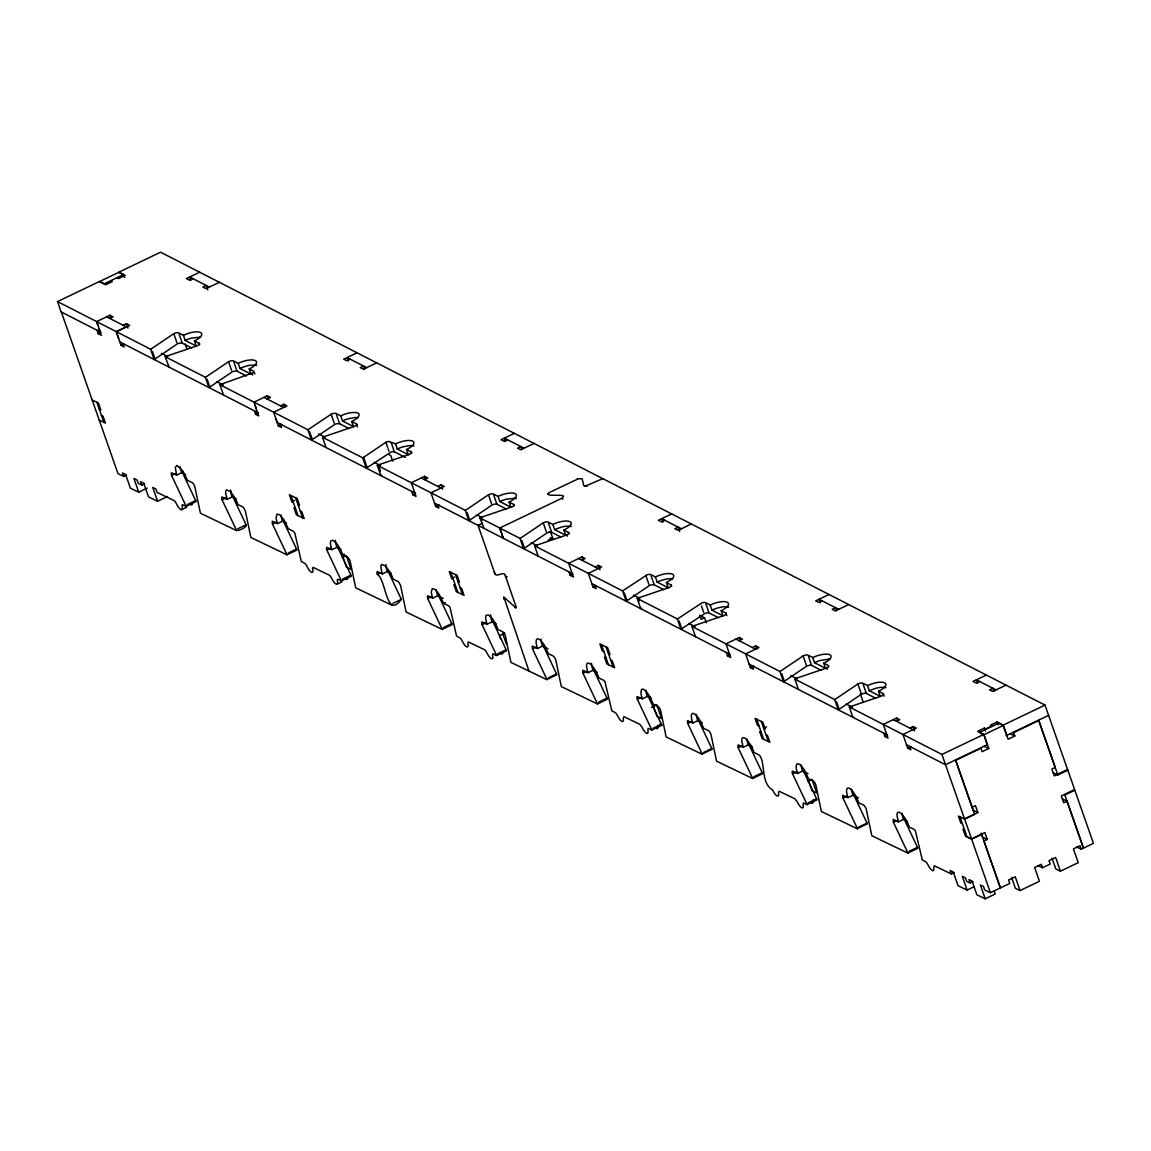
<?xml version="1.0" encoding="UTF-8"?>
<svg xmlns="http://www.w3.org/2000/svg" width="1151" height="1151" viewBox="0 0 1151 1151"><rect width="100%" height="100%" fill="white"/><g stroke="black" fill="none" stroke-linecap="round" stroke-linejoin="round"><path stroke-width="1.5" d="M482.312 523.317L478.039 525.36L494.096 571.4C495.261 580.651 504.728 568.062 505.893 577.298L516.008 606.548A3.87 1.151 64.4 0 1 515.792 607.786L503.85 597.052L529 671.076M503.678 597.297L503.793 598.995M499.764 528.021L503.289 538.28L499.764 528.021L561.63 498.369C571.083 492.067 540.596 498.455 550.049 492.168L578.579 478.658L582.118 478.802L583.83 485.722L585.053 486.211L602.793 478.643M547.948 494.11L548.279 493.376M183.426 335.272L185.182 340.408L196.202 346.048L194.433 340.912A13.524 4.705 -19 0 0 200.562 332.524A13.524 4.705 -19 0 0 183.383 335.286L178.707 332.855A3.841 1.338 -18.9 0 0 177.887 332.682A3.885 1.352 -19 0 0 175.873 332.912A3.885 1.352 -19 0 0 173.801 333.646L151.486 348.739A3.827 1.324 -19 0 1 150.608 349.228L57.55 301.576L99.374 281.535L105.662 284.757L112.309 281.563L110.741 280.758M150.608 349.228L154.133 359.5A3.827 1.324 -19 0 0 155.025 359.011L177.34 343.919A3.885 1.352 -19 0 1 181.441 342.94A3.841 1.338 -18.9 0 1 182.232 343.127L191.67 347.962M238.199 363.328L239.955 368.464L250.976 374.104L249.206 368.967A13.51 4.705 -19 0 0 255.81 364.205L256.428 363.069A13.51 4.705 -19 0 0 251.35 359.903A13.51 4.705 -19 0 0 238.171 363.342L233.466 360.91A3.841 1.338 -18.9 0 0 232.66 360.723A3.885 1.352 -19 0 0 228.574 361.702L206.259 376.78A3.827 1.324 -19 0 1 205.382 377.269L165.212 356.709A3.87 1.338 -19 0 1 166.219 356.278L197.396 345.732A3.77 1.309 -19 0 0 198.965 344.724L199.296 344.365A3.885 1.352 -19 0 0 199.382 343.502L194.433 340.912M205.382 377.269L208.906 387.542A3.827 1.324 -19 0 0 209.799 387.053L232.099 371.96A3.885 1.352 -19 0 1 234.185 371.226A3.885 1.352 -19 0 1 236.185 370.996A3.841 1.338 -18.9 0 1 237.005 371.183L246.443 376.017M340.739 415.842A13.524 4.705 -19 0 1 350.566 412.734L354.896 412.432A13.524 4.705 -19 0 1 357.285 417.928A13.424 4.662 -19 0 1 351.76 421.482L353.53 426.618L342.523 420.978L340.754 415.842L335.689 413.31L333.214 413.468A3.885 1.352 -19 0 0 331.143 414.216L307.936 429.783L219.985 384.751A3.87 1.338 -19 0 1 220.992 384.333L254.054 372.42L253.925 371.385L249.206 368.967M307.936 429.783L311.461 440.056A3.827 1.324 -19 0 0 312.353 439.567L334.668 424.489A3.77 1.309 -19 0 1 336.739 423.741L339.559 423.697L348.998 428.532M351.76 421.482L356.479 423.899A3.841 1.338 -19 0 1 356.796 424.604A3.885 1.352 -18.9 0 1 354.724 426.302L323.56 436.848A3.87 1.338 -19 0 0 322.539 437.265L362.709 457.839A3.827 1.324 -19 0 0 363.601 457.35L385.902 442.257L388.721 441.365L395.527 443.883L397.282 449.019L408.303 454.659L406.533 449.523A13.51 4.705 -19 0 0 413.885 443.121A13.51 4.705 -19 0 0 407.641 440.502L405.368 440.775A13.51 4.705 -19 0 0 395.527 443.883M362.709 457.839L366.234 468.112A3.827 1.338 -18.9 0 0 367.126 467.623L391.513 451.796L394.333 451.739L405.339 457.379M498.066 496.412A13.51 4.705 -19 0 1 511.245 492.988A13.51 4.705 -19 0 1 516.324 496.153L515.706 497.275A13.51 4.705 -19 0 1 509.102 502.052L510.857 507.174L499.851 501.548L498.081 496.412L493.362 493.995A3.841 1.338 -18.9 0 0 492.556 493.808A3.885 1.352 -19 0 0 488.47 494.772L466.155 509.864A3.827 1.324 -19 0 1 465.263 510.353L377.312 465.321A3.87 1.338 -19 0 1 378.334 464.889L409.511 454.343A3.885 1.352 -18.9 0 0 411.569 452.645A3.841 1.338 -19 0 0 411.252 451.94L406.533 449.523M465.263 510.353L468.802 520.626A3.827 1.338 -18.9 0 0 469.694 520.137L491.995 505.044A3.885 1.352 -19 0 1 496.095 504.066A3.841 1.338 -19 0 1 496.901 504.253L506.325 509.087M552.854 524.453L554.624 529.589L565.63 535.229L563.861 530.093A13.567 4.719 -19 0 0 569.4 526.525A13.409 4.662 -19 0 0 569.99 521.705A13.567 4.719 -19 0 0 552.782 524.439L548.135 522.036A3.741 1.309 -19 0 0 546.739 521.863A3.798 1.324 -19 0 0 544.567 522.295A3.899 1.352 -19 0 0 543.243 522.827L520.928 537.905A3.798 1.324 -18.9 0 1 520.036 538.409L479.866 517.835A3.87 1.338 -19 0 1 480.888 517.403L512.066 506.857A3.885 1.352 -18.9 0 0 513.634 505.85L513.95 505.505A3.885 1.352 -18.9 0 0 514.051 504.642L509.102 502.052M520.036 538.395L523.561 548.667A3.798 1.324 -19 0 0 524.453 548.178L546.768 533.1A3.899 1.352 -19 0 1 548.84 532.352A3.798 1.324 -19 0 1 551.646 532.309L561.098 537.143M655.408 576.968L657.178 582.104L668.184 587.744L666.429 582.607L671.968 579.039A13.524 4.705 -19 0 0 670.457 573.63A13.524 4.705 -19 0 0 655.423 576.953L650.689 574.55A3.827 1.324 -19 0 0 647.135 574.809L622.605 590.923L534.639 545.876L566.839 534.913A3.899 1.352 -19 0 0 567.947 534.265A3.784 1.309 -19 0 0 568.58 532.51L563.861 530.093M626.13 601.196A3.798 1.324 -18.9 0 0 627.022 600.693L649.322 585.614A3.784 1.309 -19 0 1 651.408 584.866L652.818 584.65A3.784 1.309 -19 0 1 654.156 584.837M666.429 582.607L671.148 585.025A3.741 1.309 -19 0 1 670.529 586.751A3.899 1.352 -19 0 1 669.393 587.427L638.215 597.973A3.856 1.338 -19 0 0 637.208 598.405L677.364 618.965L680.903 629.237A3.798 1.324 -19 0 0 681.78 628.748L705.434 613.123L708.656 612.749L718.44 617.699M798.305 689.118L794.78 678.845A3.87 1.338 -19 0 1 795.557 678.543L826.72 667.983A3.784 1.309 -18.9 0 0 828.317 666.947L828.792 666.285A3.784 1.309 -18.9 0 0 828.475 665.595L823.756 663.177L825.526 668.314L814.505 662.674L812.75 657.538L808.031 655.12A3.798 1.324 -19 0 0 804.463 655.379A3.899 1.352 -19 0 0 803.125 655.912L780.81 670.99A3.798 1.324 -19 0 1 779.932 671.479L691.967 626.446A3.856 1.338 -19 0 1 692.988 626.015L724.166 615.468A3.899 1.352 -19 0 0 725.274 614.835A3.798 1.324 -19 0 0 726.238 613.771A3.741 1.309 -19 0 0 725.921 613.08L721.202 610.663A13.495 4.69 -19 0 0 727.331 602.275A13.495 4.69 -19 0 0 710.225 605.023L705.462 602.606A3.827 1.324 -19 0 0 701.909 602.865L678.256 618.475A3.798 1.324 -18.9 0 1 677.378 618.965M779.932 671.479L783.457 681.752A3.798 1.324 -19 0 0 784.349 681.263L806.664 666.184A3.899 1.352 -19 0 1 808.736 665.436A3.798 1.324 -19 0 1 811.527 665.393M867.523 685.579L869.278 690.715L880.299 696.355L878.53 691.219A13.409 4.662 -19 0 0 884.659 682.831A13.409 4.662 -19 0 0 867.638 685.579L862.804 683.162A3.798 1.324 -19 0 0 859.236 683.421A3.899 1.352 -19 0 0 857.898 683.953L835.583 699.045A3.798 1.324 -19 0 1 834.705 699.535L794.535 678.961M834.705 699.535L838.23 709.793A3.798 1.324 -19 0 0 839.122 709.304L861.423 694.226A3.899 1.352 -19 0 1 863.509 693.477A3.798 1.324 -19 0 1 866.3 693.449L875.767 698.269M123.603 274.514L104.209 283.808L99.547 281.563L118.941 272.269L123.603 274.514L124.668 277.564M97.029 330.251L98.209 333.675L101.36 335.286L96.655 321.604L109.949 315.23L113.1 316.842L109.777 318.439M199.684 272.226L186.39 278.6L189.541 280.211L192.864 278.614M98.209 333.675L100.986 332.351M123.143 325.273L126.466 323.69L129.617 325.301L116.323 331.675L121.028 345.358L124.164 346.969L122.999 343.545M219.352 282.297L206.058 288.656L202.907 287.045L206.23 285.462L207.741 289.865M121.028 345.358L123.79 344.034M267.104 398.994L270.427 397.397L267.277 395.786L253.983 402.159L258.687 415.856L255.551 414.245L254.371 410.821M357.026 352.781L343.717 359.155L346.868 360.767L350.192 359.17M61.32 311.964L118.006 473.665L123.704 476.385L126.552 475.018M255.551 414.245L258.313 412.921M280.47 405.843L283.793 404.246L286.944 405.857L273.65 412.231L278.355 425.928L281.506 427.539L280.326 424.115M376.679 362.853L363.385 369.226L360.249 367.615L363.572 366.018L364.579 368.953M147.27 488.082L138.724 492.182L133.904 478.428L137.012 479.924L138.221 483.348L141.818 485.089L144.666 483.722M182.318 472.284L195.67 500.556A3.856 1.151 64.4 0 1 196.087 501.563L186.117 506.354A3.856 1.151 64.4 0 0 185.699 505.332L171.643 475.579L175.801 473.579M278.355 425.928L281.678 424.331M171.643 475.579L171.456 474.96A3.856 1.151 64.4 0 1 171.729 472.802L176.65 475.118L181.642 472.73L185.714 474.687M141.818 485.089L140.609 481.65L143.717 483.132L148.537 496.887L157.586 501.246L167.557 496.469M187.368 504.541L195.67 500.556M181.671 509.677L186.649 507.289M232.747 496.527L246.113 524.798C247.897 526.942 236.415 532.453 236.142 529.575L222.085 499.822L226.229 497.836M222.085 499.822L221.668 498.066A3.827 1.137 64.4 0 1 221.942 497.103A3.899 1.165 64.4 0 1 222.431 497.131L227.078 499.376L232.07 496.987L236.142 498.944M298.008 504.627L299.562 505.375L297.145 498.498L289.39 494.772L291.793 501.649L294.642 500.282M237.797 528.784L246.113 524.798M283.175 520.756L296.526 549.027A3.856 1.151 64.4 0 1 296.944 550.034L286.973 554.811A3.856 1.151 64.4 0 0 286.556 553.804L272.499 524.05L276.657 522.05M272.499 524.05L272.197 521.504A3.899 1.165 64.4 0 1 272.859 521.36L277.506 523.59L282.499 521.202L286.57 523.158M424.431 479.564L427.755 477.967L424.618 476.356L411.324 482.729L416.029 496.426L412.878 494.815L411.698 491.391M514.353 433.351L501.059 439.725L504.21 441.337L507.533 439.74M288.225 553.012L296.526 549.027M412.878 494.815L415.655 493.477M437.812 486.413L441.135 484.816L444.272 486.427L430.978 492.801L435.682 506.498L438.833 508.109L437.653 504.685M534.021 443.423L520.712 449.796L517.576 448.185L520.899 446.588L521.907 449.523M337.56 546.883L350.911 575.14A3.856 1.151 64.4 0 1 351.328 576.162L341.358 580.938A3.856 1.151 64.4 0 0 340.941 579.931L326.884 550.164L331.042 548.178M326.884 550.164A3.899 1.165 64.4 0 1 326.481 548.408L326.496 547.962A3.841 1.151 64.4 0 1 326.97 547.401L331.891 549.718L336.883 547.329L340.955 549.286M435.682 506.498L439.006 504.901M331.891 549.718A13.51 4.028 64.4 0 1 330.826 540.826L333.114 540.294L336.768 543.689A13.51 4.028 64.4 0 1 342.753 554.94L344.422 554.135M342.293 557.588L346.293 555.674L351.098 569.414L346.451 567.184L342.696 556.494M342.61 579.126L350.911 575.14M336.912 584.262L341.89 581.874M387.988 571.097L401.339 599.369C385.916 619.957 386.506 579.859 377.312 574.392L381.47 572.392M377.312 574.392L376.909 572.622A3.827 1.137 64.4 0 1 377.168 571.659A3.899 1.165 64.4 0 1 377.657 571.702L382.319 573.932L387.297 571.543L391.383 573.5M393.023 603.354L401.339 599.369M457.897 581.428L459.45 582.176L457.033 575.299L449.278 571.572L451.681 578.449L454.53 577.083M548.236 540.15L552.667 538.021M438.416 595.326L451.767 623.583A3.856 1.151 64.4 0 1 452.17 624.605L442.2 629.381A3.856 1.151 64.4 0 0 441.797 628.374L427.74 598.606L431.884 596.621M427.74 598.606L427.424 596.074A3.899 1.165 64.4 0 1 428.086 595.916L432.747 598.16L437.725 595.772L443.164 598.376M432.747 598.16A13.409 4 64.4 0 1 431.323 592.002L432.258 588.621L435.02 589.413L439.035 594.103L443.61 603.383L445.264 602.577M505.893 577.298L507.145 576.709M581.759 560.12L585.082 558.537L581.946 556.926L568.652 563.299L573.356 576.982L570.205 575.385L569.04 571.961M671.68 513.921L658.386 520.281L661.537 521.892L664.861 520.31M443.452 627.568L451.767 623.583M570.205 575.385L572.982 574.047M595.139 566.968L598.462 565.386L601.599 566.997L588.305 573.356L593.024 587.053L596.175 588.665L594.995 585.24M691.348 523.993L678.054 530.352L674.903 528.741L678.227 527.158L679.737 531.546M492.786 621.439L506.152 649.711A3.856 1.151 64.4 0 1 506.555 650.732L496.585 655.509A3.856 1.151 64.4 0 0 496.182 654.487L482.125 624.734L485.449 623.137M482.125 624.734A3.899 1.165 64.4 0 1 481.708 622.979L481.722 622.518A3.841 1.151 64.4 0 1 482.197 621.972L487.118 624.274L492.11 621.885L496.182 623.842M593.024 587.053L595.786 585.73M504.843 633.108L499.534 635.669L500.728 639.093M497.836 653.696L506.152 649.711M543.258 645.74L556.566 673.939A4.964 1.482 64.4 0 1 556.897 674.702L546.912 679.478A4.964 1.482 64.4 0 0 546.596 678.716L532.539 648.948L535.862 647.366M532.539 648.948L532.15 646.747A3.87 1.151 64.4 0 1 532.884 646.258L537.546 648.502L542.538 646.114L547.962 648.718M548.264 677.91L556.566 673.939M593.643 669.882L606.994 698.153A3.827 1.137 64.4 0 1 607.411 699.175L597.441 703.952A3.827 1.137 64.4 0 0 597.024 702.93L582.967 673.177L587.125 671.191M582.967 673.177L582.665 670.63A3.87 1.151 64.4 0 1 583.312 670.486L587.974 672.716L592.952 670.328L597.038 672.285M706.297 622.763L704.541 617.756L701.218 619.353L699.779 615.224M598.693 702.139L606.994 698.153M739.1 640.69L742.424 639.093L739.273 637.481L725.979 643.855L730.684 657.552L727.547 655.941L726.367 652.516M829.022 594.491L815.714 600.851L818.865 602.462L822.188 600.865M648.071 696.11L661.379 724.281A3.827 1.137 64.4 0 1 661.782 725.288L651.811 730.065A3.827 1.137 64.4 0 0 651.408 729.058L637.352 699.304L641.51 697.305M727.547 655.941L730.31 654.617M637.352 699.304A3.885 1.151 64.4 0 1 636.949 697.535A3.87 1.151 64.4 0 1 637.208 696.571L642.359 698.844L647.337 696.456L651.423 698.412M752.466 647.538L755.79 645.941L758.941 647.553L745.647 653.926L750.351 667.623L753.502 669.235L752.322 665.81M848.69 604.548L835.381 610.922L832.231 609.311L835.554 607.714L836.561 610.649M651.437 707.347L656.746 704.8L661.566 718.555L656.904 716.31M750.351 667.623L753.675 666.026M653.063 728.266L661.379 724.281M698.484 720.31L711.807 748.495A4.964 1.482 64.4 0 1 712.124 749.258L702.153 754.049A4.964 1.482 64.4 0 0 701.837 753.272L687.78 723.519L691.104 721.922M687.78 723.519L687.377 721.303A3.87 1.151 64.4 0 1 688.125 720.828L692.773 723.073L697.765 720.67L702.254 722.828M703.491 752.481L711.807 748.495M766.552 726.957L763.703 728.324L765.257 729.072L762.84 722.195L755.085 718.469L757.487 725.346L759.041 726.094M748.869 744.452L762.235 772.724A3.827 1.137 64.4 0 1 762.638 773.731L752.668 778.508A3.827 1.137 64.4 0 0 752.25 777.5L738.194 747.747L742.352 745.747M738.194 747.747L737.892 745.201A3.87 1.151 64.4 0 1 738.554 745.057L743.201 747.287L748.193 744.898L752.265 746.855M753.919 776.709L762.235 772.724M896.428 721.26L899.751 719.663L896.6 718.051L883.306 724.425L888.025 738.122L884.874 736.511L883.695 733.086M986.349 675.047L973.041 681.421L976.192 683.032L979.515 681.435M803.312 770.681L816.606 798.837A3.827 1.137 64.4 0 1 817.023 799.859L807.052 804.635A3.827 1.137 64.4 0 0 806.635 803.628L792.579 773.86L796.737 771.875M792.579 773.86A3.885 1.151 64.4 0 1 792.176 772.105A3.87 1.151 64.4 0 1 792.449 771.141L797.585 773.414L802.578 771.026L808.002 773.63M884.874 736.511L887.651 735.187M909.794 728.094L913.117 726.511L916.268 728.123L902.974 734.496L907.693 748.193L910.829 749.805L909.664 746.38M1006.017 685.118L992.709 691.478L989.572 689.866L992.896 688.284L993.903 691.219M807.988 781.284L811.987 779.371L816.793 793.111L812.146 790.881L808.937 781.716M907.693 748.193L911.017 746.596M808.304 802.822L816.606 798.837M1006.708 735.388L1003.183 725.13L997.068 721.994L990.421 725.188L991.989 725.993L985.903 728.9L984.335 728.108L977.688 731.288L983.788 734.41L987.328 744.683L945.503 764.724L941.964 754.452L849.309 707.002L881.493 696.038A3.899 1.352 -19 0 0 882.616 695.391M979.285 732.511L998.665 723.231L1003.327 725.461L1008.147 739.215L1014.794 736.021L1013.585 732.583L1038.792 720.512L1055.222 767.415L1051.899 769.012L1054.302 775.889L1067.596 769.515L1074.617 789.557L1061.323 795.931L1063.725 802.808L1067.049 801.211L1083.479 848.114L1064.862 795.039L1074.833 790.262L1093.45 843.338L1081.264 849.179L1076.602 846.949M853.711 794.881L867.034 823.066A4.964 1.482 64.4 0 1 867.35 823.828L857.38 828.605A4.964 1.482 64.4 0 0 857.063 827.842L843.007 798.089L847.165 796.089M843.007 798.089L842.604 795.873A3.87 1.151 64.4 0 1 843.352 795.399L848.014 797.629L852.992 795.24L858.43 797.859M941.964 754.452L983.788 734.41M1003.183 725.13L1045.007 705.088L1067.797 770.206L1057.827 774.983L1053.179 772.753M980.839 733.259L983.932 734.755L1003.327 725.461M1006.147 735.705L1048.575 715.375M983.932 734.755L988.752 748.495L982.105 751.689L980.897 748.251L955.704 760.336L972.12 807.239L975.444 805.642L977.861 812.52L964.567 818.893L971.588 838.935L984.882 832.561L987.285 839.439L983.961 841.036L1000.392 887.939L981.616 834.389L971.645 839.165L965.43 836.187L963.027 829.31L964.581 830.058M858.732 827.051L867.034 823.066M904.111 819.023L917.462 847.294A3.827 1.137 64.4 0 1 917.865 848.301L907.894 853.078A3.827 1.137 64.4 0 0 907.492 852.071L893.435 822.303L897.593 820.318M893.435 822.303L893.133 819.771A3.87 1.151 64.4 0 1 893.78 819.613L898.442 821.857L903.42 819.469L907.492 821.426M962.365 823.756L960.812 823.008L958.409 816.145L964.61 819.109L974.58 814.332L955.503 759.977M909.146 851.265L917.462 847.294M898.442 821.857L897.017 815.699A13.51 4.028 64.4 0 1 901.391 813.685A13.51 4.028 64.4 0 1 909.304 827.08L913.966 829.31A3.87 1.151 64.4 0 1 915.405 830.849L922.311 859.998L926.095 861.955L927.85 864.574A7.726 2.302 64.4 0 0 932.382 870.559A7.726 2.302 64.4 0 0 933.706 867.379L934.367 865.797L951.345 873.94L954.193 872.573M974.235 886.687L967.113 890.097L962.308 876.343L965.401 877.839L966.61 881.278L970.207 883.004L973.055 881.637M994.133 890.96L995.198 894.025L985.227 898.802L980.407 885.047L983.515 886.543L984.724 889.982L990.421 892.716L1009.801 883.421L1008.607 879.983L1015.254 876.803L1020.059 890.557L1039.454 881.263L1034.634 867.509L1041.281 864.329L1042.489 867.768L1050.187 864.07L1048.993 860.631L1055.64 857.452L1060.445 871.192L1078.228 862.674L1073.408 848.934L1080.055 845.74L1081.264 849.179M168.981 366.867L165.212 356.709M239.955 368.464L244.026 366.795A13.467 4.676 -19 0 1 250.285 365.27L255.393 365.184A13.467 4.676 -19 0 1 256.558 365.486M554.624 529.589L560.825 527.273A13.611 4.733 -19 0 1 566.853 526.194L568.565 526.165A13.495 4.69 -19 0 1 571.256 526.626M869.278 690.715L875.479 688.399A13.611 4.733 -19 0 1 881.522 687.32L883.234 687.305A13.611 4.733 -19 0 1 885.968 687.751M483.895 527.877L479.866 517.835M576.91 479.291L577.716 478.945M515.792 607.786L514.785 607.426M828.461 659.25L820.721 660.357A13.409 4.662 -19 0 0 814.505 662.674M200.619 337.142L191.383 338.106A13.395 4.662 -19 0 0 185.182 340.408M1010.132 733.791L1014.794 736.021M389.268 454.875L390.822 455.623L392.736 461.119M549.156 531.676L550.71 532.424L553.113 539.301L550.005 537.805M984.091 746.265L988.752 748.495M699.88 615.526L704.541 617.756M1062.402 798.981L1067.049 801.211M977.861 812.52L973.199 810.275L972.235 807.527M92.209 400.059L98.411 403.037L100.813 409.914L99.274 409.166M291.793 501.649L293.347 502.397M451.681 578.449L453.235 579.198M603.815 651.524L602.261 650.775L599.858 643.913L607.613 647.639L610.016 654.502L608.476 653.768M1060.445 871.192L1055.798 868.962L1052.043 858.272M987.285 839.439L982.623 837.209L981.184 833.079M101.475 415.468L103.029 416.216L105.432 423.093L99.231 420.115M295.548 508.699L294.009 507.951L296.411 514.828L304.166 518.554L301.763 511.677L300.21 510.929M455.451 585.499L453.897 584.751L456.3 591.628L464.054 595.355L461.652 588.478L460.098 587.729M606.016 657.825L604.462 657.077L606.879 663.954L614.634 667.681L612.231 660.803L610.677 660.07M761.257 732.396L759.703 731.648L762.106 738.525L769.861 742.251L767.458 735.374L765.904 734.626M1037.828 865.523L1042.489 867.768M971.588 838.935L966.926 836.705L959.905 816.649M342.753 554.94L347.717 557.372A3.841 1.151 64.4 0 1 348.868 558.71L349.257 559.343A3.899 1.165 64.4 0 1 350.177 561.357L355.486 586.909A3.856 1.151 64.4 0 0 355.76 587.859L391.786 605.167M443.61 603.383L448.271 605.613A3.899 1.165 64.4 0 1 449.307 606.577A3.827 1.137 64.4 0 1 450.113 607.786L456.53 636.057L459.882 637.884A3.856 1.151 64.4 0 1 462.155 640.877L463.22 642.891A7.712 2.302 64.4 0 0 468.198 645.279L468.011 643.682A3.856 1.151 64.4 0 1 468.673 642.1L484.528 649.711A3.856 1.151 64.4 0 1 486.801 652.703L487.866 654.732A7.712 2.302 64.4 0 0 492.844 657.12L492.657 655.523A3.856 1.151 64.4 0 1 493.319 653.941L496.585 655.509M1020.059 890.557L1015.398 888.313L1011.657 877.623M659.609 724.238L661.782 725.288M186.117 506.354L182.433 504.699A3.856 1.151 64.4 0 0 182.175 506.368L182.376 507.965A7.726 2.302 64.4 0 1 180.362 509.231A7.726 2.302 64.4 0 1 176.319 503.548A3.856 1.151 64.4 0 0 174.06 500.556L157.068 492.412L155.874 488.974L152.766 487.492L157.586 501.246M286.973 554.811L250.961 537.517A3.856 1.151 64.4 0 1 250.673 536.567L245.364 511.015L243.652 507.792A3.899 1.165 64.4 0 0 242.602 506.828L237.955 504.584A13.51 4.028 64.4 0 0 234.746 497.549L230.603 491.75L226.603 489.837A13.51 4.028 64.4 0 0 225.668 493.218L227.078 499.376M341.358 580.938L338.077 579.37A3.856 1.151 64.4 0 0 337.416 580.953L337.617 582.564A7.712 2.302 64.4 0 1 332.639 580.162L331.56 578.147A3.856 1.151 64.4 0 0 329.301 575.155L313.432 567.529A3.856 1.151 64.4 0 0 312.77 569.126L312.971 570.723A7.712 2.302 64.4 0 1 307.993 568.335L306.914 566.306A3.856 1.151 64.4 0 0 304.655 563.314L301.303 561.487L294.872 533.23A3.827 1.137 64.4 0 0 294.081 532.021A3.899 1.165 64.4 0 0 293.03 531.043L288.383 528.813L283.808 519.533L279.794 514.842L277.031 514.051L276.096 517.432A13.409 4 64.4 0 0 277.506 523.59M442.2 629.381L406.188 612.087A3.856 1.151 64.4 0 1 405.915 611.123L400.591 585.571L398.879 582.363A3.899 1.165 64.4 0 0 397.843 581.399L393.182 579.154A13.51 4.028 64.4 0 0 389.973 572.119M547.013 679.723L511.001 662.429A3.856 1.151 64.4 0 1 510.713 661.48L505.404 635.913A3.899 1.165 64.4 0 0 504.498 633.913L504.095 633.266A3.841 1.151 64.4 0 0 502.944 631.928L497.995 629.496A13.51 4.028 64.4 0 0 492.009 618.245L488.341 614.864L486.053 615.397A13.51 4.028 64.4 0 0 487.132 624.288M597.441 703.952L561.415 686.643A3.856 1.151 64.4 0 1 561.141 685.694L555.832 660.142A3.87 1.151 64.4 0 0 555.286 658.832A3.928 1.165 64.4 0 0 554.12 656.919A3.87 1.151 64.4 0 0 553.07 655.955L548.408 653.725L545.229 646.718A13.495 4.014 64.4 0 0 537.388 638.848A13.495 4.014 64.4 0 0 537.546 648.502M651.811 730.065L648.142 728.439L647.884 730.094A7.726 2.302 64.4 0 1 646.56 733.273A7.726 2.302 64.4 0 1 642.028 727.274L639.755 724.281L623.9 716.656L623.238 718.253A7.726 2.302 64.4 0 1 621.914 721.432A7.726 2.302 64.4 0 1 617.382 715.433L615.627 712.814L611.843 710.872L604.951 681.709A3.87 1.151 64.4 0 0 603.498 680.183L598.837 677.939A13.51 4.028 64.4 0 0 590.923 664.544A13.51 4.028 64.4 0 0 586.55 666.558L587.974 672.716M702.239 754.293L666.228 737A3.856 1.151 64.4 0 1 665.954 736.036L660.631 710.484A3.885 1.151 64.4 0 0 658.919 707.275A3.841 1.151 64.4 0 0 657.883 706.297L653.221 704.067L650.027 697.06M752.668 778.508L716.656 761.214A3.856 1.151 64.4 0 1 716.368 760.264L711.059 734.712A3.87 1.151 64.4 0 0 710.512 733.388A3.928 1.165 64.4 0 0 709.347 731.489A3.87 1.151 64.4 0 0 708.297 730.525L703.649 728.281L700.455 721.274A13.495 4.014 64.4 0 0 692.629 713.419A13.495 4.014 64.4 0 0 692.773 723.073M807.052 804.635L803.369 802.995L803.11 804.65A7.726 2.302 64.4 0 1 801.787 807.829A7.726 2.302 64.4 0 1 797.255 801.844L794.996 798.852L779.126 791.226L778.464 792.809A7.726 2.302 64.4 0 1 777.155 795.988A7.726 2.302 64.4 0 1 772.609 790.003C762.307 783.773 764.782 769.947 761.487 758.926L760.178 756.279A3.87 1.151 64.4 0 0 758.725 754.739L754.078 752.509A13.51 4.028 64.4 0 0 746.15 739.115A13.51 4.028 64.4 0 0 741.791 741.129L743.201 747.287M857.481 828.864L821.454 811.556A3.856 1.151 64.4 0 1 821.181 810.606L815.872 785.054A3.885 1.151 64.4 0 0 814.16 781.831A3.841 1.151 64.4 0 0 813.11 780.867L808.448 778.637L805.268 771.616A13.539 4.028 64.4 0 0 796.521 764.509L796.161 767.257A13.539 4.028 64.4 0 0 797.585 773.414M907.894 853.078L871.882 835.784A3.856 1.151 64.4 0 1 871.609 834.835L866.286 809.268A3.87 1.151 64.4 0 0 865.739 807.959A3.928 1.165 64.4 0 0 864.588 806.06A3.87 1.151 64.4 0 0 863.538 805.081L858.876 802.851L855.682 795.845A13.495 4.014 64.4 0 0 847.855 787.975A13.495 4.014 64.4 0 0 848.014 797.629M236.545 530.597L200.519 513.274A3.885 1.151 64.4 0 1 200.245 512.31L194.677 486.125A3.856 1.151 64.4 0 0 192.476 482.773L187.512 480.341L182.951 471.09L176.966 465.45L175.269 467.392L176.65 475.118M138.724 492.182L130.423 488.197L125.603 474.442L122.495 472.946L123.704 476.385M967.113 890.097L958.064 885.752L953.244 871.998L950.136 870.501L951.345 873.94M985.227 898.802L976.926 894.816L972.106 881.062L969.013 879.565L970.207 883.004M1045.007 705.088L160.579 252.198L118.754 272.24L125.056 275.463L118.409 278.643L116.826 277.837M209.381 287.074L189.714 277.003L190.893 280.427M366.709 367.629L347.055 357.573L348.221 360.982M524.05 448.199L504.383 438.128L505.562 441.552M681.378 528.769L661.71 518.698L662.89 522.122M838.705 609.325L819.052 599.268L820.231 602.692M996.047 689.895L976.379 679.824L977.559 683.248M878.53 691.219L883.249 693.636L884.126 696.211M710.181 605.023L711.951 610.159L722.957 615.799L721.202 610.663M663.667 589.657L654.228 584.823L652.905 580.967M820.994 670.227L811.556 665.393L808.462 656.401M106.626 316.813L126.293 326.884L116.323 331.675L118.668 338.523M263.953 397.383L283.621 407.454M421.295 477.953L440.948 488.024M578.622 558.523L598.29 568.58M735.964 639.078L755.617 649.15M893.291 719.648L912.959 729.72M161.457 353.357L167.787 356.609M216.848 381.729L223.193 384.966M318.784 433.927L325.114 437.164M374.19 462.299L380.521 465.536M477.147 515.015L481.809 517.403M531.115 542.653L537.503 545.919M633.453 595.053L639.783 598.304M688.859 623.425L695.19 626.662M790.78 675.623L797.125 678.86M846.186 703.995L852.517 707.232M119.848 341.933L257.507 412.432M414.849 493.002L277.175 422.503L276.01 419.079M434.502 503.059L572.176 573.558M591.844 583.629L729.504 654.128M749.172 664.199L886.831 734.698M906.499 744.755L945.532 764.753L964.61 819.109M389.988 572.148L385.83 566.321L381.83 564.393A13.51 4.028 64.4 0 0 380.895 567.774L382.319 573.932M495.247 573.802L494.412 572.205M505.188 575.673L505.577 576.507M1038.605 720.152L1057.827 774.983M971.645 839.165L990.421 892.716M860.358 693.995L863.279 702.326M761.3 721.461L768.321 741.503M756.639 719.217L763.66 739.273M653.164 705.621L656.372 714.785M606.059 646.891L613.08 666.933M601.412 644.646L608.433 664.702M502.584 633.295L506.339 643.985M455.494 574.565L462.515 594.607M450.832 572.32L457.853 592.377M295.606 497.764L302.627 517.806M290.944 495.52L297.965 515.576M185.153 344.048L186.922 349.127M96.871 402.303L103.892 422.345M997.068 721.994L998.075 724.929M984.335 728.108L985.342 731.029M913.117 726.511L914.628 730.914M896.6 718.051L897.607 720.986M863.236 684.457L866.329 693.434M857.898 683.953L860.991 692.945M849.309 707.002L852.833 717.274A3.856 1.338 -19 0 1 853.582 716.958M826.72 667.983L827.166 669.278M836.475 701.606L839.122 709.304M803.125 655.912L806.218 664.89M781.702 673.565L784.349 681.263M755.79 645.941L756.797 648.876M739.273 637.481L740.28 640.416M725.921 613.08L726.799 615.641M705.908 603.887L708.987 612.879M701.448 605.958L703.649 612.375M691.967 626.446L695.506 636.719M671.148 585.025L671.58 586.305M679.133 621.036L681.78 628.748M651.135 575.845L652.459 579.687M645.797 575.342L648.891 584.334M638.215 597.973L639.28 601.052M637.194 598.391L640.733 608.663A3.856 1.338 -19 0 1 641.754 608.246M624.36 592.995L627.007 600.693M622.605 590.923L626.13 601.182M598.462 565.386L599.973 569.774M562.335 497.98L562.781 499.261M581.946 556.926L582.953 559.861M568.58 532.51L569.026 533.791M566.839 534.913L567.27 536.193M548.581 523.317L551.66 532.309M543.243 522.827L546.322 531.805M534.639 545.876L538.164 556.149M513.821 504.469L514.252 505.749M521.806 540.481L524.453 548.178M493.808 495.275L496.901 504.267M488.47 494.772L491.549 503.764M480.888 517.403L481.952 520.497M467.033 512.425L469.68 520.137M441.135 484.816L442.646 489.218M424.618 476.356L425.625 479.291M411.252 451.94L411.698 453.235M391.239 442.761L394.333 451.739M385.902 442.257L387.671 447.394M388.117 448.674L388.995 451.25M378.334 464.889L380.449 471.047M377.312 465.321L380.837 475.579A3.87 1.338 -19 0 1 381.6 475.262M356.479 423.899L357.515 426.892M363.587 457.35L367.126 467.623M336.48 414.705L337.804 418.561M338.236 419.842L339.559 423.697M331.143 414.216L334.222 423.194M322.539 437.265L326.064 447.538M309.705 431.87L312.353 439.567M283.793 404.246L284.801 407.181M267.277 395.786L268.284 398.721M254.357 372.665L254.803 373.946M252.17 373.773L252.616 375.068M255.162 405.584L256.342 409.008M233.912 362.191L237.005 371.183M228.574 361.702L231.668 370.68M219.985 384.751L223.51 395.023M199.152 343.329L199.598 344.624M207.137 379.355L209.784 387.053M179.139 334.15L182.232 343.127M173.801 333.646L176.894 342.638M152.378 351.3L155.025 359.011M126.466 323.69L127.977 328.093M109.949 315.23L110.956 318.165M96.655 321.604L97.835 325.028M99 328.452L100.18 331.876L61.075 311.849L57.55 301.576M437.725 595.772L437.366 594.693A13.553 4.028 64.4 0 1 436.56 591.528L436.301 589.614M282.499 521.202L282.139 520.123A13.553 4.028 64.4 0 1 281.319 516.957L281.074 515.044M903.42 819.469L902.255 815.225A13.596 4.043 64.4 0 1 902.01 813.311M748.193 744.898L747.013 740.654A13.596 4.043 64.4 0 1 746.769 738.741M592.952 670.328L591.787 666.084A13.596 4.043 64.4 0 1 591.513 663.336M181.642 472.73L180.477 468.5A13.567 4.043 64.4 0 1 180.232 466.587M385.858 564.551L386.132 567.299A13.539 4.028 64.4 0 0 387.297 571.543M230.632 489.981L230.905 492.729A13.539 4.028 64.4 0 0 232.07 496.987M192.346 503.188A7.726 2.302 64.4 0 1 190.821 504.757M347.588 577.773A7.712 2.302 64.4 0 1 346.063 579.356M336.883 547.329A13.582 4.043 64.4 0 1 335.545 542.092L335.459 541.171A13.308 3.971 64.4 0 1 335.43 540.323M502.814 652.344A7.712 2.302 64.4 0 1 501.304 653.912M492.11 621.885A13.582 4.043 64.4 0 1 490.786 616.663L490.686 615.727A13.308 3.971 64.4 0 1 490.671 614.893M542.538 646.114A13.481 4.014 64.4 0 1 541.358 641.87A13.596 4.043 64.4 0 1 541.099 639.107M657.854 725.317A7.726 2.302 64.4 0 1 655.509 727.734M647.337 696.456A13.481 4.014 64.4 0 1 646.013 691.219A13.193 3.928 64.4 0 1 645.927 690.298M642.359 698.844A13.539 4.028 64.4 0 1 640.934 692.686L641.294 689.953A13.539 4.028 64.4 0 1 650.056 697.06M697.765 720.684A13.481 4.014 64.4 0 1 696.341 714.526M813.095 799.873A7.726 2.302 64.4 0 1 811.772 803.053M802.578 771.026A13.481 4.014 64.4 0 1 801.24 765.789A13.193 3.928 64.4 0 1 801.154 764.868M852.992 795.24A13.481 4.014 64.4 0 1 851.582 789.082M657.178 582.104A13.582 4.719 -19 0 1 663.379 579.787L667.508 578.91A13.582 4.719 -19 0 1 672.673 578.824M711.951 610.159A13.582 4.719 -19 0 1 718.152 607.843L722.281 606.965A13.582 4.719 -19 0 1 728.669 607.181M812.865 657.523A13.409 4.662 -19 0 1 829.885 654.79A13.409 4.662 -19 0 1 823.828 663.12M828.36 659.264A13.409 4.662 -19 0 1 829.842 659.408M883.249 693.636A3.784 1.309 -19 0 1 882.63 695.362M587.384 485.851A3.87 1.352 -19 0 1 585.053 486.211M342.523 420.978A13.567 4.719 -19 0 1 348.71 418.662L354.753 417.583A13.567 4.719 -19 0 1 357.99 417.698M397.282 449.019A13.567 4.719 -19 0 1 403.483 446.717L409.526 445.638A13.567 4.719 -19 0 1 413.986 446.056M499.851 501.548A13.395 4.662 -19 0 1 506.052 499.232L515.274 498.268A13.395 4.662 -19 0 1 516.367 498.584"/></g></svg>
